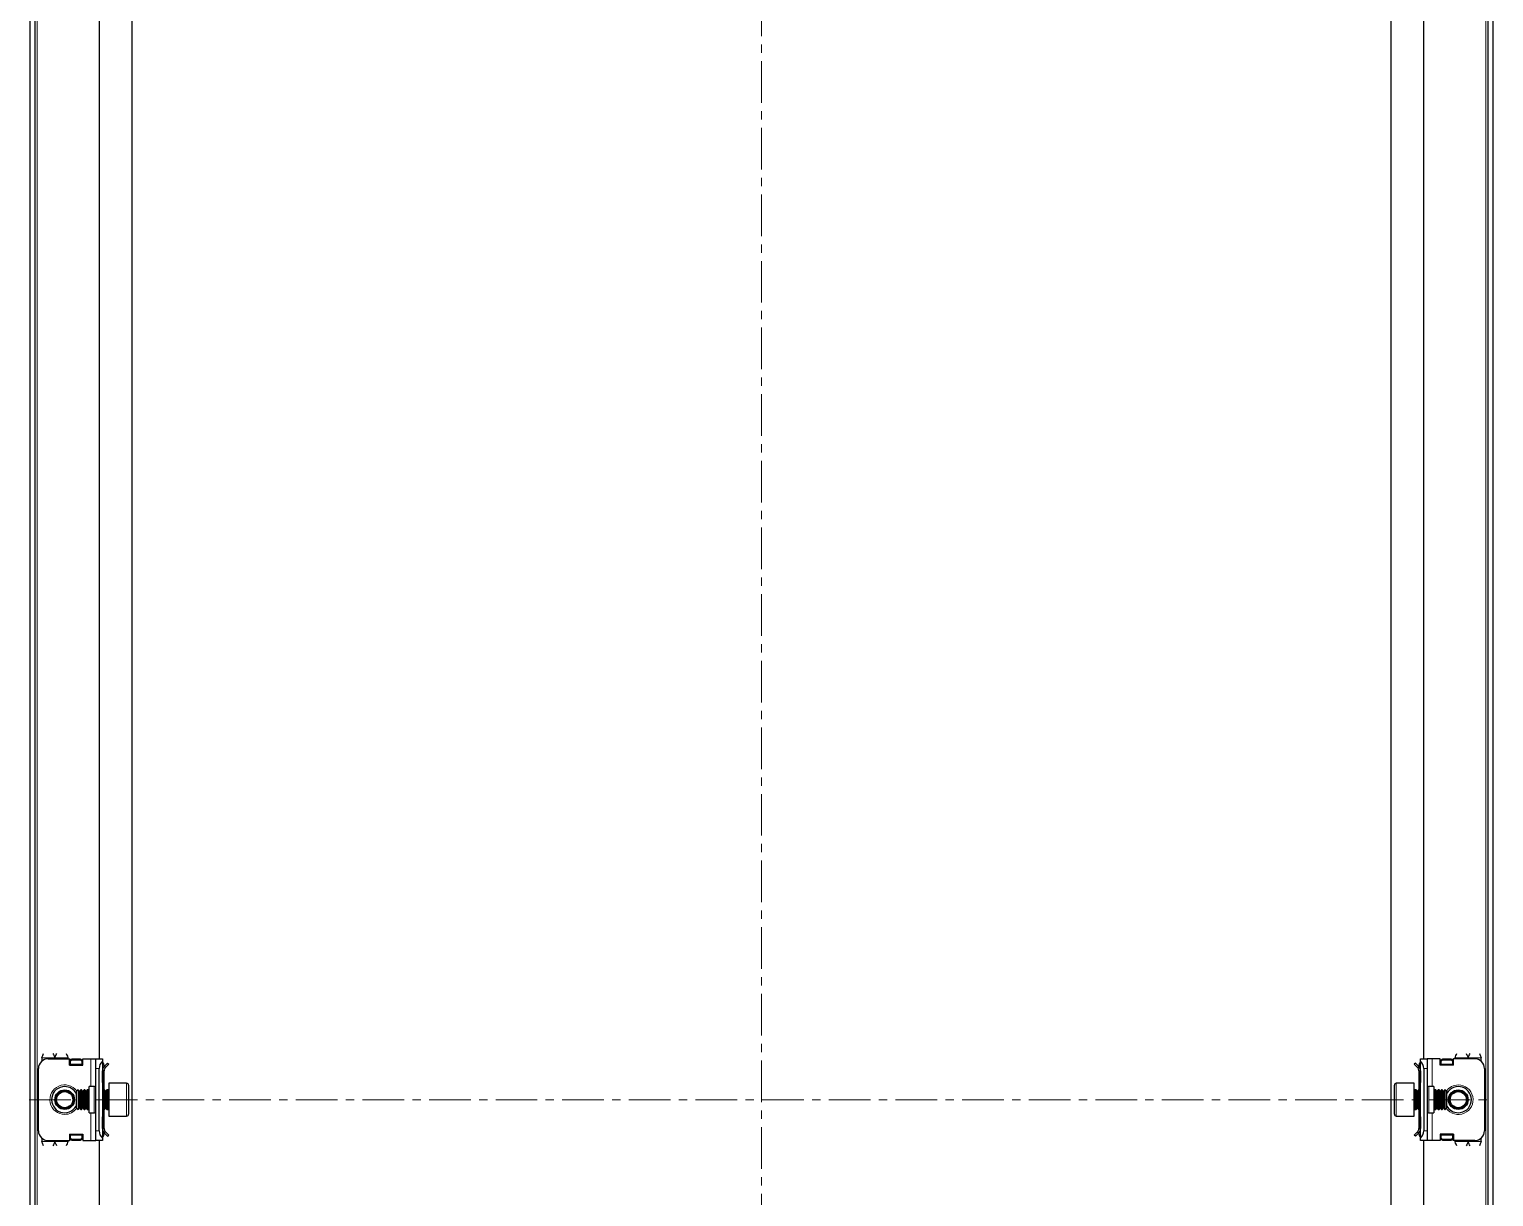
# Model space of a CAD drawing. Header units: millimetres. Extents: x 52 to 1257, y -492 to 1061.
# Drawn here: x 810.6 to 1257.2, y 260.5 to 616.6 of the extents above; entities that cross this region are included whole.
import ezdxf

# ---------------------------------------------------------------- set-up
doc = ezdxf.new("R2010")
doc.units = ezdxf.units.MM
doc.linetypes.add('CENTERX2', pattern=[20.32, 12.7, -2.54, 2.54, -2.54])
doc.layers.add('FORMAT', color=7, linetype='Continuous')

msp = doc.modelspace()

# ---------------------------------------------------------------- linework, layer by layer
at = {"color": 7, "linetype": 'Continuous', "lineweight": 25}
for p, q in [((810.94, -390.4), (810.94, 970.6)), ((812.44, -390.4), (812.44, 970.6)), ((1255.44, 970.6), (1255.44, -390.4)), ((1256.94, 970.6), (1256.94, -390.4)), ((841.94, 939.6), (841.94, -359.4)), ((1225.94, -359.4), (1225.94, 939.6)), ((831.94, 890.1), (831.94, 302.6)), ((1235.94, 302.6), (1235.94, 890.1)), ((813.44, 280.6), (813.44, 299.6)), ((814.44, 302.85), (814.44, 301.84)), ((816.44, 302.6), (822.94, 302.6)), ((822.44, 302.85), (822.44, 302.6)), ((822.94, 300.6), (822.94, 302.6)), ((823.14, 302.48), (822.94, 302.48)), ((822.94, 300.6), (826.94, 300.6)), ((823.14, 300.6), (823.14, 302.48)), ((823.19, 302.22), (823.69, 302.58)), ((823.69, 302.22), (823.19, 301.87)), ((823.19, 301.87), (823.19, 302.22)), ((823.19, 300.95), (823.19, 301.87)), ((823.19, 300.6), (823.19, 300.95)), ((823.69, 302.58), (823.69, 302.22)), ((823.69, 302.58), (826.19, 302.58)), ((823.69, 302.22), (826.19, 302.22)), ((826.19, 302.22), (826.19, 302.58)), ((826.19, 302.58), (826.69, 302.22)), ((826.69, 301.87), (826.19, 302.22)), ((826.69, 302.22), (826.69, 301.87)), ((826.69, 301.87), (826.69, 300.95)), ((826.69, 300.95), (826.69, 300.6)), ((826.94, 300.6), (826.94, 302.6)), ((826.94, 302.6), (829.44, 302.6)), ((829.44, 302.6), (830.94, 302.6)), ((830.94, 302.6), (832.94, 302.6)), ((830.94, 299.6), (830.94, 302.6)), ((830.94, 280.6), (830.94, 299.6)), ((831.94, 280.6), (831.94, 299.6)), ((832.94, 302.6), (832.94, 301.84)), ((832.94, 301.84), (832.94, 278.36)), ((832.94, 301.51), (833.15, 301.31)), ((833.44, 300.6), (833.44, 300.14)), ((833.53, 300.26), (834.51, 301.24)), ((833.88, 299.91), (833.53, 300.26)), ((833.88, 299.91), (834.86, 300.89)), ((834.51, 301.24), (834.86, 300.89)), ((1233.38, 301.24), (1233.03, 300.89)), ((1234.01, 299.91), (1233.03, 300.89)), ((1234.36, 300.26), (1233.38, 301.24)), ((1234.01, 299.91), (1234.36, 300.26)), ((1234.44, 300.6), (1234.44, 300.21)), ((1234.74, 301.31), (1234.94, 301.51)), ((1234.94, 302.6), (1236.94, 302.6)), ((1234.94, 301.84), (1234.94, 302.6)), ((1234.94, 278.36), (1234.94, 301.84)), ((1235.94, 299.6), (1235.94, 280.6)), ((1236.94, 302.6), (1236.94, 299.6)), ((1238.44, 302.6), (1236.94, 302.6)), ((1236.94, 299.6), (1236.94, 280.6)), ((1240.94, 302.6), (1238.44, 302.6)), ((1240.94, 300.6), (1240.94, 302.6)), ((1244.94, 300.6), (1240.94, 300.6)), ((1241.19, 302.22), (1241.69, 302.58)), ((1241.69, 302.22), (1241.19, 301.87)), ((1241.19, 301.87), (1241.19, 302.22)), ((1241.19, 300.95), (1241.19, 301.87)), ((1241.19, 300.6), (1241.19, 300.95)), ((1241.69, 302.58), (1241.69, 302.22)), ((1241.69, 302.58), (1244.19, 302.58)), ((1241.69, 302.22), (1244.19, 302.22)), ((1244.19, 302.22), (1244.19, 302.58)), ((1244.19, 302.58), (1244.69, 302.22)), ((1244.69, 301.87), (1244.19, 302.22)), ((1244.69, 302.22), (1244.69, 301.87)), ((1244.69, 301.87), (1244.69, 300.95)), ((1244.69, 300.95), (1244.69, 300.6)), ((1244.74, 302.48), (1244.74, 300.6)), ((1244.94, 302.48), (1244.74, 302.48)), ((1244.94, 300.6), (1244.94, 302.6)), ((1251.44, 302.6), (1244.94, 302.6)), ((1245.44, 302.6), (1245.44, 302.85)), ((1253.44, 301.84), (1253.44, 302.85)), ((1254.44, 299.6), (1254.44, 280.6)), ((833.44, 298.85), (832.94, 298.85)), ((832.94, 295.35), (832.94, 298.85)), ((833.44, 295.35), (832.94, 295.35)), ((833.44, 295.35), (833.44, 298.85)), ((833.44, 293.1), (833.44, 295.35)), ((840.34, 295.1), (834.94, 295.1)), ((834.94, 295.1), (834.94, 287.41)), ((1232.94, 295.1), (1227.54, 295.1)), ((1232.94, 285.1), (1232.94, 295.1)), ((1234.44, 298.85), (1234.94, 298.85)), ((1234.44, 298.85), (1234.44, 295.35)), ((1234.94, 295.35), (1234.44, 295.35)), ((1234.44, 295.35), (1234.44, 293.1)), ((1234.94, 298.85), (1234.94, 295.35)), ((825.5, 293.1), (824.94, 292.55)), ((824.94, 292.55), (824.94, 288.78)), ((825.56, 293.1), (825.5, 293.1)), ((825.5, 293.1), (825.5, 288.48)), ((825.94, 292.55), (825.56, 293.1)), ((825.56, 293.1), (825.56, 292.63)), ((825.56, 292.63), (825.56, 287.1)), ((826.33, 293.1), (825.94, 292.55)), ((825.94, 292.55), (825.94, 292.16)), ((825.94, 292.16), (825.94, 287.65)), ((826.56, 293.1), (826.33, 293.1)), ((826.33, 293.1), (826.33, 292.63)), ((826.33, 292.63), (826.33, 287.1)), ((826.94, 292.55), (826.56, 293.1)), ((826.56, 293.1), (826.56, 292.63)), ((826.56, 292.63), (826.56, 287.1)), ((827.33, 293.1), (826.94, 292.55)), ((826.94, 292.55), (826.94, 292.16)), ((826.94, 292.16), (826.94, 287.65)), ((827.56, 293.1), (827.33, 293.1)), ((827.33, 293.1), (827.33, 292.63)), ((827.33, 292.63), (827.33, 287.1)), ((827.94, 292.55), (827.56, 293.1)), ((827.56, 293.1), (827.56, 292.63)), ((827.56, 292.63), (827.56, 287.1)), ((828.33, 293.1), (827.94, 292.55)), ((827.94, 292.55), (827.94, 292.16)), ((827.94, 292.16), (827.94, 287.65)), ((828.56, 293.1), (828.33, 293.1)), ((828.33, 293.1), (828.33, 292.63)), ((828.33, 292.63), (828.33, 287.1)), ((828.94, 292.55), (828.56, 293.1)), ((828.56, 293.1), (828.56, 292.63)), ((828.56, 292.63), (828.56, 287.1)), ((830.44, 294.1), (828.94, 294.1)), ((828.94, 286.1), (828.94, 294.1)), ((833.33, 293.1), (832.94, 292.55)), ((833.56, 293.1), (833.33, 293.1)), ((833.33, 293.1), (833.33, 292.63)), ((833.33, 292.63), (833.33, 287.1)), ((833.94, 292.55), (833.56, 293.1)), ((833.56, 293.1), (833.56, 292.63)), ((833.56, 292.63), (833.56, 287.1)), ((834.33, 293.1), (833.94, 292.55)), ((833.94, 292.55), (833.94, 292.16)), ((833.94, 292.16), (833.94, 287.65)), ((834.69, 293.1), (834.33, 293.1)), ((834.33, 293.1), (834.33, 292.63)), ((834.33, 292.63), (834.33, 287.1)), ((840.94, 294.5), (840.94, 287.73)), ((1226.94, 285.7), (1226.94, 294.5)), ((1233.56, 293.1), (1233.19, 293.1)), ((1233.94, 292.55), (1233.56, 293.1)), ((1233.56, 292.63), (1233.56, 293.1)), ((1233.56, 287.1), (1233.56, 292.63)), ((1234.33, 293.1), (1233.94, 292.55)), ((1233.94, 292.16), (1233.94, 292.55)), ((1233.94, 287.65), (1233.94, 292.16)), ((1234.56, 293.1), (1234.33, 293.1)), ((1234.33, 292.63), (1234.33, 293.1)), ((1234.33, 287.1), (1234.33, 292.63)), ((1234.94, 292.55), (1234.56, 293.1)), ((1234.56, 292.63), (1234.56, 293.1)), ((1234.56, 287.1), (1234.56, 292.63)), ((1238.94, 294.1), (1237.44, 294.1)), ((1238.94, 294.1), (1238.94, 286.1)), ((1239.33, 293.1), (1238.94, 292.55)), ((1239.56, 293.1), (1239.33, 293.1)), ((1239.33, 292.63), (1239.33, 293.1)), ((1239.33, 287.1), (1239.33, 292.63)), ((1239.94, 292.55), (1239.56, 293.1)), ((1239.56, 292.63), (1239.56, 293.1)), ((1239.56, 287.1), (1239.56, 292.63)), ((1240.33, 293.1), (1239.94, 292.55)), ((1239.94, 292.16), (1239.94, 292.55)), ((1239.94, 287.65), (1239.94, 292.16)), ((1240.56, 293.1), (1240.33, 293.1)), ((1240.33, 292.63), (1240.33, 293.1)), ((1240.33, 287.1), (1240.33, 292.63)), ((1240.94, 292.55), (1240.56, 293.1)), ((1240.56, 292.63), (1240.56, 293.1)), ((1240.56, 287.1), (1240.56, 292.63)), ((1241.33, 293.1), (1240.94, 292.55)), ((1240.94, 292.16), (1240.94, 292.55)), ((1240.94, 287.65), (1240.94, 292.16)), ((1241.56, 293.1), (1241.33, 293.1)), ((1241.33, 292.63), (1241.33, 293.1)), ((1241.33, 287.1), (1241.33, 292.63)), ((1241.94, 292.55), (1241.56, 293.1)), ((1241.56, 292.63), (1241.56, 293.1)), ((1241.56, 287.1), (1241.56, 292.63)), ((1242.33, 293.1), (1241.94, 292.55)), ((1241.94, 292.16), (1241.94, 292.55)), ((1241.94, 287.65), (1241.94, 292.16)), ((1242.39, 293.1), (1242.33, 293.1)), ((1242.33, 292.63), (1242.33, 293.1)), ((1242.33, 287.1), (1242.33, 292.63)), ((1242.94, 292.55), (1242.39, 293.1)), ((1242.39, 287.1), (1242.39, 293.1)), ((1242.94, 287.65), (1242.94, 292.55)), ((824.94, 288.78), (824.94, 287.65)), ((824.94, 287.65), (825.5, 287.1)), ((825.5, 288.48), (825.5, 287.1)), ((825.5, 287.1), (825.56, 287.1)), ((825.56, 287.1), (825.94, 287.65)), ((825.94, 287.65), (826.33, 287.1)), ((826.33, 287.1), (826.56, 287.1)), ((826.56, 287.1), (826.94, 287.65)), ((826.94, 287.65), (827.33, 287.1)), ((827.33, 287.1), (827.56, 287.1)), ((827.56, 287.1), (827.94, 287.65)), ((827.94, 287.65), (828.33, 287.1)), ((828.33, 287.1), (828.56, 287.1)), ((828.56, 287.1), (828.94, 287.65)), ((828.94, 286.1), (830.44, 286.1)), ((832.94, 287.65), (833.33, 287.1)), ((833.33, 287.1), (833.56, 287.1)), ((833.44, 284.85), (833.44, 287.1)), ((833.56, 287.1), (833.94, 287.65)), ((833.94, 287.65), (834.33, 287.1)), ((834.33, 287.1), (834.69, 287.1)), ((834.94, 287.41), (834.94, 285.1)), ((840.94, 287.73), (840.94, 285.7)), ((1233.19, 287.1), (1233.56, 287.1)), ((1233.56, 287.1), (1233.94, 287.65)), ((1233.94, 287.65), (1234.33, 287.1)), ((1234.33, 287.1), (1234.56, 287.1)), ((1234.44, 287.1), (1234.44, 284.85)), ((1234.56, 287.1), (1234.94, 287.65)), ((1237.44, 286.1), (1238.94, 286.1)), ((1238.94, 287.65), (1239.33, 287.1)), ((1239.33, 287.1), (1239.56, 287.1)), ((1239.56, 287.1), (1239.94, 287.65)), ((1239.94, 287.65), (1240.33, 287.1)), ((1240.33, 287.1), (1240.56, 287.1)), ((1240.56, 287.1), (1240.94, 287.65)), ((1240.94, 287.65), (1241.33, 287.1)), ((1241.33, 287.1), (1241.56, 287.1)), ((1241.56, 287.1), (1241.94, 287.65)), ((1241.94, 287.65), (1242.33, 287.1)), ((1242.33, 287.1), (1242.39, 287.1)), ((1242.39, 287.1), (1242.94, 287.65)), ((832.94, 284.85), (833.44, 284.85)), ((832.94, 281.35), (832.94, 284.85)), ((833.44, 281.35), (833.44, 284.85)), ((834.94, 285.1), (840.34, 285.1)), ((1227.54, 285.1), (1232.94, 285.1)), ((1234.44, 284.85), (1234.94, 284.85)), ((1234.44, 284.85), (1234.44, 281.35)), ((1234.94, 284.85), (1234.94, 281.35)), ((814.44, 278.36), (814.44, 277.35)), ((816.44, 277.6), (822.94, 277.6)), ((822.44, 277.6), (822.44, 277.35)), ((822.94, 279.6), (822.94, 277.6)), ((822.94, 279.6), (826.94, 279.6)), ((822.94, 277.72), (823.14, 277.72)), ((823.14, 277.72), (823.14, 279.6)), ((823.19, 279.25), (823.19, 279.6)), ((823.19, 278.33), (823.19, 279.25)), ((823.19, 277.98), (823.19, 278.33)), ((823.19, 278.33), (823.69, 277.98)), ((823.69, 277.63), (823.19, 277.98)), ((823.69, 277.98), (823.69, 277.63)), ((826.19, 277.98), (823.69, 277.98)), ((826.19, 277.63), (823.69, 277.63)), ((826.19, 277.98), (826.69, 278.33)), ((826.19, 277.63), (826.19, 277.98)), ((826.69, 277.98), (826.19, 277.63)), ((826.69, 279.6), (826.69, 279.25)), ((826.69, 279.25), (826.69, 278.33)), ((826.69, 278.33), (826.69, 277.98)), ((826.94, 279.6), (826.94, 277.6)), ((826.94, 277.6), (829.44, 277.6)), ((829.44, 277.6), (830.94, 277.6)), ((830.94, 277.6), (830.94, 280.6)), ((832.94, 277.6), (830.94, 277.6)), ((831.94, 277.6), (831.94, -309.9)), ((833.44, 281.35), (832.94, 281.35)), ((833.15, 278.89), (832.94, 278.69)), ((832.94, 278.36), (832.94, 277.6)), ((833.44, 279.6), (833.44, 279.99)), ((833.88, 280.29), (833.53, 279.94)), ((833.53, 279.94), (834.51, 278.96)), ((833.88, 280.29), (834.86, 279.31)), ((834.51, 278.96), (834.86, 279.31)), ((1234.01, 280.29), (1233.03, 279.31)), ((1233.38, 278.96), (1233.03, 279.31)), ((1234.36, 279.94), (1233.38, 278.96)), ((1234.01, 280.29), (1234.36, 279.94)), ((1234.44, 281.35), (1234.94, 281.35)), ((1234.44, 279.6), (1234.44, 280.06)), ((1234.94, 278.69), (1234.74, 278.89)), ((1234.94, 277.6), (1234.94, 278.36)), ((1236.94, 277.6), (1234.94, 277.6)), ((1235.94, -309.9), (1235.94, 277.6)), ((1236.94, 280.6), (1236.94, 277.6)), ((1238.44, 277.6), (1236.94, 277.6)), ((1240.94, 277.6), (1238.44, 277.6)), ((1244.94, 279.6), (1240.94, 279.6)), ((1240.94, 279.6), (1240.94, 277.6)), ((1241.19, 279.25), (1241.19, 279.6)), ((1241.19, 278.33), (1241.19, 279.25)), ((1241.19, 278.33), (1241.69, 277.98)), ((1241.19, 277.98), (1241.19, 278.33)), ((1241.69, 277.63), (1241.19, 277.98)), ((1244.19, 277.98), (1241.69, 277.98)), ((1241.69, 277.98), (1241.69, 277.63)), ((1244.19, 277.63), (1241.69, 277.63)), ((1244.19, 277.98), (1244.69, 278.33)), ((1244.19, 277.63), (1244.19, 277.98)), ((1244.69, 277.98), (1244.19, 277.63)), ((1244.69, 279.6), (1244.69, 279.25)), ((1244.69, 279.25), (1244.69, 278.33)), ((1244.69, 278.33), (1244.69, 277.98)), ((1244.74, 279.6), (1244.74, 277.72)), ((1244.74, 277.72), (1244.94, 277.72)), ((1244.94, 279.6), (1244.94, 277.6)), ((1251.44, 277.6), (1244.94, 277.6)), ((1245.44, 277.35), (1245.44, 277.6)), ((1253.44, 277.35), (1253.44, 278.36))]:
    msp.add_line(p, q, dxfattribs=at)
at = {"color": 8, "linetype": 'Continuous', "lineweight": 18}
for p, q in [((813.04, -388.3), (813.04, 968.5)), ((1254.84, 968.5), (1254.84, -388.3)), ((814.44, 302.85), (818.44, 302.85)), ((818.44, 302.85), (822.44, 302.85)), ((826.69, 300.95), (823.19, 300.95)), ((829.44, 294.1), (829.44, 302.6)), ((831.94, 299.6), (830.94, 299.6)), ((832.94, 301.1), (833.15, 301.31)), ((832.94, 300.6), (833.44, 300.6)), ((1234.94, 300.6), (1234.44, 300.6)), ((1234.94, 301.1), (1234.74, 301.31)), ((1236.94, 299.6), (1235.94, 299.6)), ((1238.44, 302.6), (1238.44, 294.1)), ((1244.69, 300.95), (1241.19, 300.95)), ((1245.44, 302.85), (1249.44, 302.85)), ((1253.44, 302.85), (1249.44, 302.85)), ((840.34, 287.41), (840.34, 295.1)), ((1227.54, 295.1), (1227.54, 285.1)), ((830.44, 286.1), (830.44, 294.1)), ((834.69, 287.1), (834.69, 293.1)), ((1233.19, 293.1), (1233.19, 288.48)), ((1237.44, 294.1), (1237.44, 286.1)), ((829.44, 277.6), (829.44, 286.1)), ((840.34, 285.1), (840.34, 287.41)), ((1233.19, 288.48), (1233.19, 287.1)), ((1238.44, 286.1), (1238.44, 277.6)), ((814.44, 277.35), (818.44, 277.35)), ((822.44, 277.35), (818.44, 277.35)), ((823.19, 279.25), (826.69, 279.25)), ((830.94, 280.6), (831.94, 280.6)), ((832.94, 279.6), (833.44, 279.6)), ((832.94, 279.1), (833.15, 278.89)), ((1234.94, 279.6), (1234.44, 279.6)), ((1234.94, 279.1), (1234.74, 278.89)), ((1235.94, 280.6), (1236.94, 280.6)), ((1241.19, 279.25), (1244.69, 279.25)), ((1249.44, 277.35), (1245.44, 277.35)), ((1253.44, 277.35), (1249.44, 277.35))]:
    msp.add_line(p, q, dxfattribs=at)
at = {"color": 7, "linetype": 'Continuous', "lineweight": 25}
for centre, radius in [((821.44, 290.1), 3), ((821.44, 290.1), 2.76), ((821.44, 290.1), 2.45), ((1246.44, 290.1), 3), ((1246.44, 290.1), 2.76), ((1246.44, 290.1), 2.45)]:
    msp.add_circle(centre, radius, dxfattribs=at)
for centre, radius, start, end in [((816.44, 299.6), 3, 90, 180), ((834.94, 299.6), 3, 131.8103, 180), ((832.44, 300.6), 1, 360, 45), ((1235.44, 300.6), 1, 135, 180), ((1232.94, 299.6), 3, 360, 48.1897), ((1251.44, 299.6), 3, 360, 90), ((840.34, 294.5), 0.6, 0, 90), ((1227.54, 294.5), 0.6, 90, 180), ((821.44, 290.1), 4, 90, 331.045), ((821.44, 290.1), 4, 28.955, 90), ((830.44, 294.6), 0.5, 270, 0), ((834.69, 293.35), 0.25, 270, 0), ((1233.19, 293.35), 0.25, 180, 270), ((1237.44, 294.6), 0.5, 180, 270), ((1246.44, 290.1), 4, 270, 151.045), ((830.44, 285.6), 0.5, 0, 90), ((834.69, 286.85), 0.25, 0, 90), ((1233.19, 286.85), 0.25, 90, 180), ((1237.44, 285.6), 0.5, 90, 180), ((1246.44, 290.1), 4, 208.955, 270), ((840.34, 285.7), 0.6, 270, 360), ((1227.54, 285.7), 0.6, 180, 270), ((816.44, 280.6), 3, 180, 270), ((834.94, 280.6), 3, 180, 228.1897), ((832.44, 279.6), 1, 315, 360), ((1235.44, 279.6), 1, 180, 225), ((1232.94, 280.6), 3, 311.8103, 360), ((1251.44, 280.6), 3, 270, 360)]:
    msp.add_arc(centre, radius, start, end, dxfattribs=at)
at = {"color": 8, "linetype": 'Continuous', "lineweight": 18}
for centre, start, end in [((821.44, 290.1), 35.4622, 270), ((1246.44, 290.1), 215.4622, 90), ((1246.44, 290.1), 90, 144.5378), ((821.44, 290.1), 270, 324.5378)]:
    msp.add_arc(centre, 4.5, start, end, dxfattribs=at)
at = {"color": 7, "linetype": 'Continuous', "lineweight": 25}
for points, knots in [([(814.44, 302.85), (814.54, 303.09), (814.73, 303.58), (814.92, 303.98), (815.02, 304.17)], [0, 0, 0, 0, 0.502065, 1, 1, 1, 1]), ([(817.87, 304.16), (817.95, 304.01), (818.13, 303.66), (818.32, 303.17), (818.43, 302.89), (818.44, 302.85)], [0, 0, 0, 0, 0.415483, 0.917152, 1, 1, 1, 1]), ([(818.44, 302.85), (818.54, 303.09), (818.73, 303.58), (818.92, 303.98), (819.02, 304.17)], [0, 0, 0, 0, 0.502065, 1, 1, 1, 1]), ([(821.87, 304.16), (821.95, 304.01), (822.13, 303.66), (822.32, 303.17), (822.43, 302.89), (822.44, 302.85)], [0, 0, 0, 0, 0.415483, 0.917152, 1, 1, 1, 1]), ([(1245.44, 302.85), (1245.54, 303.09), (1245.73, 303.58), (1245.92, 303.98), (1246.02, 304.17)], [0, 0, 0, 0, 0.502065, 1, 1, 1, 1]), ([(1248.87, 304.16), (1248.95, 304.01), (1249.13, 303.66), (1249.32, 303.17), (1249.43, 302.89), (1249.44, 302.85)], [0, 0, 0, 0, 0.415483, 0.917152, 1, 1, 1, 1]), ([(1249.44, 302.85), (1249.54, 303.09), (1249.73, 303.58), (1249.92, 303.98), (1250.02, 304.17)], [0, 0, 0, 0, 0.502065, 1, 1, 1, 1]), ([(1252.87, 304.16), (1252.95, 304.01), (1253.13, 303.66), (1253.32, 303.17), (1253.43, 302.89), (1253.44, 302.85)], [0, 0, 0, 0, 0.4154826, 0.9171518, 1, 1, 1, 1]), ([(833.53, 300.26), (833.38, 300.08), (833.07, 299.7), (832.95, 299.17), (832.95, 298.89), (832.94, 298.85)], [0, 0, 0, 0, 0.461863, 0.923726, 1, 1, 1, 1]), ([(833.88, 299.91), (833.76, 299.76), (833.58, 299.53), (833.46, 299.15), (833.45, 298.95), (833.44, 298.85)], [0, 0, 0, 0, 0.485042, 0.738404, 1, 1, 1, 1]), ([(1234.44, 298.85), (1234.42, 299.04), (1234.39, 299.33), (1234.21, 299.68), (1234.07, 299.83), (1234.01, 299.91)], [0, 0, 0, 0, 0.4850424, 0.7384039, 1, 1, 1, 1]), ([(1234.94, 298.85), (1234.92, 299.09), (1234.87, 299.58), (1234.58, 300.03), (1234.39, 300.24), (1234.36, 300.26)], [0, 0, 0, 0, 0.461863, 0.923726, 1, 1, 1, 1]), ([(815.02, 276.04), (814.94, 276.2), (814.76, 276.54), (814.57, 277.03), (814.46, 277.31), (814.44, 277.35)], [0, 0, 0, 0, 0.415483, 0.917152, 1, 1, 1, 1]), ([(818.44, 277.35), (818.35, 277.11), (818.16, 276.62), (817.97, 276.22), (817.87, 276.03)], [0, 0, 0, 0, 0.502065, 1, 1, 1, 1]), ([(819.02, 276.04), (818.94, 276.2), (818.76, 276.54), (818.57, 277.03), (818.46, 277.31), (818.44, 277.35)], [0, 0, 0, 0, 0.415483, 0.917152, 1, 1, 1, 1]), ([(822.44, 277.35), (822.35, 277.11), (822.16, 276.62), (821.97, 276.22), (821.87, 276.03)], [0, 0, 0, 0, 0.502065, 1, 1, 1, 1]), ([(832.94, 281.35), (832.97, 281.11), (833.02, 280.63), (833.31, 280.17), (833.5, 279.96), (833.53, 279.94)], [0, 0, 0, 0, 0.461863, 0.923726, 1, 1, 1, 1]), ([(833.44, 281.35), (833.47, 281.16), (833.5, 280.87), (833.68, 280.52), (833.82, 280.37), (833.88, 280.29)], [0, 0, 0, 0, 0.485042, 0.738404, 1, 1, 1, 1]), ([(1234.01, 280.29), (1234.13, 280.44), (1234.31, 280.67), (1234.43, 281.05), (1234.44, 281.25), (1234.44, 281.35)], [0, 0, 0, 0, 0.485042, 0.738404, 1, 1, 1, 1]), ([(1234.36, 279.94), (1234.51, 280.13), (1234.82, 280.5), (1234.94, 281.03), (1234.94, 281.31), (1234.94, 281.35)], [0, 0, 0, 0, 0.4618628, 0.9237257, 1, 1, 1, 1]), ([(1246.02, 276.04), (1245.94, 276.2), (1245.76, 276.54), (1245.57, 277.03), (1245.46, 277.31), (1245.44, 277.35)], [0, 0, 0, 0, 0.415483, 0.917152, 1, 1, 1, 1]), ([(1249.44, 277.35), (1249.35, 277.11), (1249.16, 276.62), (1248.97, 276.22), (1248.87, 276.03)], [0, 0, 0, 0, 0.502065, 1, 1, 1, 1]), ([(1250.02, 276.04), (1249.94, 276.2), (1249.76, 276.54), (1249.57, 277.03), (1249.46, 277.31), (1249.44, 277.35)], [0, 0, 0, 0, 0.4154826, 0.9171518, 1, 1, 1, 1]), ([(1253.44, 277.35), (1253.35, 277.11), (1253.16, 276.62), (1252.97, 276.22), (1252.87, 276.03)], [0, 0, 0, 0, 0.502065, 1, 1, 1, 1])]:
    msp.add_open_spline(points, degree=3, knots=knots, dxfattribs=at)
at = {"layer": 'FORMAT', "linetype": 'CENTERX2', "lineweight": 18}
for p, q in [((1033.94, 972.6), (1033.94, -392.4)), ((810.64, 290.1), (1257.24, 290.1))]:
    msp.add_line(p, q, dxfattribs=at)

doc.saveas('drawing.dxf')
